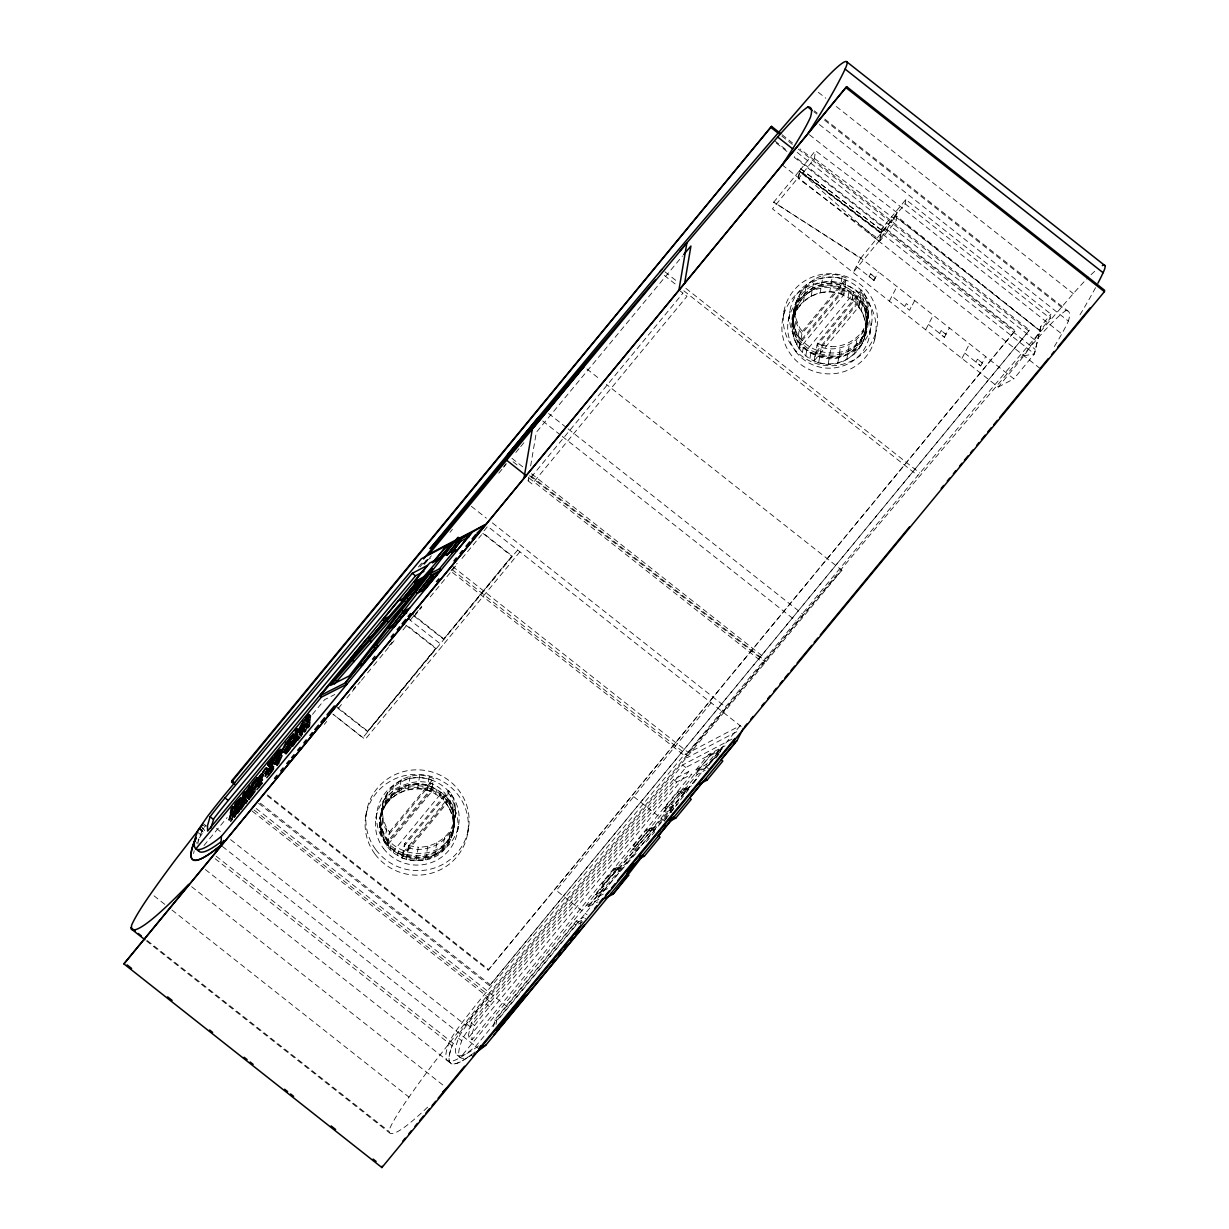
<?xml version="1.0" encoding="UTF-8"?>
<svg xmlns="http://www.w3.org/2000/svg" width="1229" height="1229" viewBox="0 0 1229 1229"><rect width="100%" height="100%" fill="white"/><g stroke="black" fill="none" stroke-linecap="round" stroke-linejoin="round"><path stroke-width="0.75" stroke-dasharray="5 3.75" d="M454.346 821.279L453.286 811.923L449.783 803.151L447.033 799.48L402.574 853.372L401.806 857.888C477.052 880.456 467.819 751.103 395.846 788.572C374.876 804.027 373.339 842.28 397.658 855.399C422.039 871.008 456.082 850.284 454.423 821.525L450.551 830.097L448.262 843.632M381.128 812.215C373.708 858.81 447.464 870.409 454.622 823.753M453.47 830.527C455.252 817.746 449.922 804.734 439.951 796.607L440.719 792.091C474.609 817.761 440.228 871.238 402.574 853.372M867.213 320.769L866.153 311.413L862.65 302.641L859.901 298.97L815.441 352.861L814.074 360.988C848.148 376.688 877.829 335.532 865.37 304.546C854.769 275.188 808.774 273.652 796.699 302.641C783.718 327.651 797.314 363.892 828.238 363.83C844.277 364.214 859.67 353.614 864.386 338.175C866.998 322.459 873.22 303.594 861.421 289.936L817.377 343.337L814.474 360.496M793.995 311.72C786.575 358.3 860.331 369.898 867.49 323.242M865.738 333.627C867.505 320.846 862.174 307.834 852.219 299.707L853.587 291.58C887.492 317.251 853.11 370.728 815.441 352.861M798.497 178.651L799.357 171.108L815.411 150.645L897.247 212.817L896.371 220.36L880.379 240.531L798.497 178.651L814.489 158.495L815.411 150.645M880.379 240.531L882.007 228.471L905.834 199.574L1050.949 314.148L1050.242 318.388L1040.133 330.647L895.004 216.074L905.112 203.83L905.834 199.574M452.887 830.543C444.376 862.912 394.033 864.187 382.864 833.17C370.098 804.089 404.525 773.287 432.408 787.113L431.656 791.63L387.196 845.521C361.126 812.139 406.845 764.146 440.32 792.567L439.552 797.083C420.917 780.676 387.965 790.416 381.328 814.458C379.93 788.035 409.426 766.619 433.53 778.587L431.241 792.137M383.617 800.909C380.667 812.108 381.436 825.058 389.101 834.245L433.146 780.845C414.188 771.582 389.086 782.873 383.248 803.167M452.134 835.059C455.022 820.465 459.416 802.998 448.554 790.447L404.51 843.847L402.221 857.381M865.769 330.048C857.243 362.417 806.9 363.676 795.747 332.66C782.965 303.578 817.393 272.792 845.291 286.618L843.908 294.73L799.449 348.637C783.656 328.097 795.025 292.456 821.172 286.971C843.447 281.364 867.582 299.799 866.829 323.027M843.509 295.237L846.397 278.077C810.249 260.241 777.896 311.613 800.832 340.51L845.291 286.618M864.386 338.175C867.182 323.15 872.267 305.161 861.053 292.195L816.993 345.595C835.966 354.858 861.053 343.567 866.906 323.273M868.734 311.736L867.29 321.015L863.434 329.587L860.53 346.747M337.867 708.273L367.486 731.532L435.957 648.175L406.707 625.085M365.689 816.747L366.457 812.231M375.905 818.345L377.042 811.586M379.884 823.722L382.173 810.188L383.233 819.528L386.736 828.315L389.485 831.987L387.196 845.521M385.199 805.886L387.488 792.336M380.944 833.078L383.233 819.528M391.206 798.589L393.495 785.054M384.447 841.85L386.736 828.315M386.782 846.028L387.166 843.77L432.04 789.371C476.698 808.206 445.62 875.632 402.19 855.63C357.516 836.795 388.61 769.369 432.04 789.371M398.964 793.089L401.253 779.555M390.146 849.469L390.914 844.953M393.51 852.911L393.894 850.652L440.335 794.349M407.92 789.74L410.209 776.206M397.658 855.399L398.426 850.883M367.486 731.532L435.957 648.175M417.476 788.788L419.765 775.238M406.476 859.24L408.765 845.69L404.51 843.847M413.989 616.006L443.623 639.28L512.078 555.923L482.828 532.818M426.985 790.278L429.274 776.728M415.986 860.73L418.275 847.196C431.102 847.334 443.561 840.897 450.551 830.097M435.803 794.118L436.572 789.602M425.541 859.778L427.83 846.228M443.316 800.048L444.084 795.532M434.498 856.429L436.802 842.879M401.806 857.888L446.265 803.996L448.554 790.447M446.68 803.489L447.064 801.231L402.19 855.63M455.867 812.246L453.578 825.796L452.518 816.44L449.015 807.668L451.304 794.118M442.256 850.929L444.545 837.379M452.518 816.44L454.807 802.906M457.557 831.173L458.709 824.398M443.623 639.28L512.078 555.923M467.773 832.77L468.526 828.254M528.762 477.113L528.132 480.846L682.955 293.147M530.651 465.914L536.336 432.301L682.494 255.97M267.354 795.824L488.19 970.157L1015.154 330.616L794.318 156.283M258.582 803.336L489.572 985.689L1029.518 330.063L800.033 148.893M493.612 1026.645L494.765 1019.87L576.293 921.043L583.929 917.157M496.055 1024.356L497.192 1017.658L574.481 923.962L585.542 918.432M580.365 926.159L581.317 920.49M800.663 168.865L882.76 231.067L800.663 168.865L798.266 177.575L772.457 208.853L998.209 387.058L1024.003 355.78A110.994 12.029 -51.7 0 0 1040.087 330.908L895.726 215.413L860.607 258.367L773.609 202.078L860.684 257.906L1013.864 378.839L1034.419 353.906L1040.84 326.392L1050.949 314.148M783.395 315.838L784.763 307.711M788.158 321.46L789.909 311.075M796.5 300.398L793.596 317.558L797.452 308.986L800.356 291.826M792.152 326.837L795.04 309.677L796.1 319.018L799.603 327.805L802.353 331.477L799.449 348.637M793.212 336.178L796.1 319.018M797.452 308.986L803.474 301.689L806.362 284.544M796.699 344.95L799.603 327.805M799.05 349.128L800.033 343.26L844.907 288.861C889.566 307.696 858.487 375.122 815.057 355.12C770.399 336.285 801.477 268.859 844.907 288.861M803.474 301.689L811.217 296.189L814.12 279.044M802.414 352.569L803.781 344.443M805.763 356.011L806.762 350.142L853.203 293.839M811.217 296.189L820.173 292.84L823.077 275.695M809.911 358.499L811.294 350.373M820.173 292.84L829.744 291.887L832.647 274.728M818.729 362.34L821.633 345.195L817.377 343.337M852.219 299.707L839.253 293.378L842.157 276.233M828.238 363.83L831.142 346.686C843.97 346.824 856.429 340.387 863.434 329.587M848.056 297.218L849.439 289.092C829.959 276.94 801.339 287.079 794.963 309.431M837.809 362.878L840.697 345.718M851.82 300.183L853.587 291.58M860.607 258.367L853.08 272.5L878.889 241.222A169.832 18.42 -51.7 0 0 895.726 215.413M855.568 303.148L856.951 295.021M846.766 359.529L849.669 342.384M814.074 360.988L858.533 307.096L861.421 289.936M858.933 306.605L859.931 300.736L815.057 355.12M865.831 328.896L864.77 319.54L861.268 310.768L864.171 293.608M854.508 354.029L857.412 336.869M864.77 319.54L867.674 302.395M869.825 334.273L871.576 323.888M893.713 218.224L895.004 216.074M874.587 339.88A47.163 45.995 9.6 0 0 816.532 283.377A47.163 45.995 9.6 0 0 795.854 360.327A47.163 45.995 9.6 0 0 874.587 339.88L875.97 331.753A47.163 45.995 9.6 0 0 817.899 275.25A47.163 45.995 9.6 0 0 797.237 352.201A47.163 45.995 9.6 0 0 875.97 331.753M488.19 970.157L1015.154 330.616M489.572 985.689L1029.518 330.063M1024.003 355.78L1034.419 353.906L1040.84 326.392M897.247 212.817L881.239 232.988L878.889 241.222L799.357 171.108L881.239 232.988L1034.419 353.906M379.976 818.99C383.31 795.777 410.655 781.951 431.656 791.63M792.244 322.09C795.562 298.893 822.908 285.067 843.908 294.73M197.808 843.954A267.123 28.958 -51.7 0 1 198.791 839.73L200.573 834.368A28.129 3.042 -51.7 0 1 201.203 832.847L204.321 827.685M478.419 1045.894A267.123 28.958 -51.7 0 1 456.773 1043.39L458.74 1037.522A19.049 2.059 -51.7 0 1 466.068 1026.077L468.817 1022.482A109.98 11.921 -51.7 0 1 485.762 1001.097L682.587 764.976L732.023 739.09M471.875 1055.035A267.123 28.958 -51.7 0 1 459.999 1045.94L461.966 1040.072A19.049 2.059 -51.7 0 1 469.294 1028.627L472.044 1025.017A109.98 11.921 -51.7 0 1 488.988 1003.647L685.813 767.51L724.127 747.462M471.337 1022.912L468.449 1035.064L468.833 1037.276L472.059 1039.826L691.819 774.162L688.593 771.612L673.523 779.509L485.701 1004.754A89.318 9.678 -51.7 0 0 471.951 1022.113L471.337 1022.912L474.517 1025.616L471.921 1034.511L472.059 1039.826M474.517 1025.616L475.162 1024.663A89.318 9.678 -51.7 0 1 488.927 1007.304L676.749 782.059L691.819 774.162M427.615 1107.145A205.397 22.276 -51.7 0 1 389.347 1132.708L389.593 1128.929A79.347 8.603 -51.7 0 1 408.98 1097.113A172.536 18.712 -51.7 0 1 433.391 1063.484L478.849 1005.752L803.597 614.807A251.085 27.222 -51.7 0 1 841.896 570.256L606.404 384.354M381.712 812.2C391.974 772.826 456.22 782.919 453.962 823.538M454.039 823.783C448.186 844.077 423.099 855.369 404.126 846.105L448.17 792.705L450.92 796.377L454.423 805.164L455.483 814.504M452.502 832.801C442.24 872.191 378.01 862.082 380.268 821.479M796.115 302.657C801.969 282.363 827.056 271.071 846.028 280.335L801.969 333.735L799.219 330.063L795.731 321.276L794.671 311.936M865.385 332.306C855.123 371.68 790.877 361.572 793.135 320.969M869.041 276.709L870.608 273.821L875.432 277.631L873.88 280.535L869.164 276.586M873.88 280.535L878.412 271.916M889.366 301.136L896.955 286.557M914.699 300.552L909.583 310.276L891.962 296.143M925.637 329.787L933.241 315.192M928.433 324.425L944.44 337.284L939.601 333.458L941.168 330.555L946.007 334.38L941.168 330.555M944.44 337.284L949.356 327.913M961.923 358.422L969.512 343.828M964.719 353.061L980.727 365.919L975.887 362.109L977.439 359.206L982.278 363.016L977.439 359.206M980.727 365.919L985.643 356.564M198.053 840.19L198.76 838.977M199.513 837.702L204.383 830.374M205.796 825.55L205.043 826.641L201.817 824.091M665.442 819.328L677.102 804.288M680.528 799.864L691.435 785.792M693.617 782.981L697.55 777.896L595.619 894.681L598.2 896.709L603.316 894.113M715.923 758.047L720.609 751.994M882.837 230.606L881.316 232.527L799.495 170.355M423.298 563.957L428.184 558.043M503.782 466.39L506.225 463.425M424.374 563.374L429.244 557.459M449.983 532.341L452.41 529.376M498.759 473.196L502.415 468.771M503.629 467.281L506.071 464.332M515.827 452.502L519.483 448.063M520.712 446.588L525.582 440.673M203.983 845.506L227.135 817.515M312.443 714.402L324.625 699.67L334.826 694.508M324.318 724.357L326.76 721.408M353.261 689.285L355.673 686.366M388.917 646.055L392.573 641.615M410.302 620.138L413.927 615.744M415.141 614.27L418.766 609.876M419.396 609.108L421.824 606.158M451.089 570.702L457.173 563.312M483.996 530.805L487.652 526.365L741.917 727.092M338.236 708.426L341.908 703.987M346.793 698.072L360.22 681.788M361.449 680.313L366.334 674.383M367.548 672.908L372.433 666.978M373.662 665.503L378.547 659.589M379.761 658.099L395.63 638.865M402.958 629.97L406.784 625.192M414.373 616.175L421.701 607.295M430.242 596.925L457.111 564.357M461.996 558.442L481.538 534.753M773.548 202.401L799.418 170.8L881.239 232.988M517.639 550.039L362.816 737.738L333.489 714.587M519.898 551.821L365.197 739.366L332.829 714.064M389.485 831.987L433.53 778.587M802.353 331.477L846.397 278.077M432.408 787.113L387.965 841.005L385.215 837.333L381.712 828.561L380.652 819.221M711.13 702.788L556.307 890.487L587.093 914.791M452.549 566.385L688.025 752.286L823.968 587.646A2310.259 250.486 -51.7 0 1 911.334 483.197L940.293 448.908A2310.259 250.486 -51.7 0 1 1055.004 314.762L1073.316 293.608A72.542 7.866 -51.7 0 1 1088.833 276.894M688.025 752.286A191.156 20.724 -51.7 0 0 726.354 707.612L765.068 660.695A2468.585 267.645 -51.7 0 1 913.685 483.243L938.249 454.315A2468.585 267.645 -51.7 0 1 1035.678 340.694A73.31 7.942 -51.7 0 1 1065.835 310.645L824.336 119.996M841.896 570.256L487.667 996.98A116.54 12.643 -51.7 0 0 465.453 1025.017A29.404 3.195 -51.7 0 0 455.222 1039.626L452.118 1045.802A275.311 29.849 -51.7 0 0 449.753 1062.348L451.381 1063.761A275.311 29.849 -51.7 0 0 472.289 1054.098M468.833 1037.276L688.593 771.612M603.47 884.926L618.187 868.442L603.47 884.926L601.857 883.651L614.7 868.135L616.574 867.167L618.832 869.21L621.951 867.628L620.338 866.353L617.219 867.951M633.227 845.721L646.07 830.189L651.124 827.593L652.722 828.868L638.588 845.076L634.84 846.996L633.227 845.721L636.975 843.801L651.124 827.593M664.612 807.791L677.456 792.259L685.705 787.973L687.318 789.248L673.108 805.533L666.226 809.051L664.612 807.791L671.495 804.258L685.705 787.973M695.998 769.846L708.826 754.329L720.332 748.307L721.945 749.582L710.439 755.605L697.611 771.121L695.998 769.846L706.153 764.546L720.332 748.307M711.345 754.145L460.322 1057.601L457.096 1055.066M634.84 846.996L647.683 831.465L652.722 828.868M666.226 809.051L679.069 793.535L687.318 789.248M603.147 888.183L601.534 886.908L603.086 886.124L604.699 887.384L587.447 907.156L585.834 905.881L601.15 898.138M618.832 869.21L634.517 850.253L639.218 847.841L637.605 846.566L632.904 848.978L634.517 850.253M650.202 831.28L656.501 828.039L654.888 826.764L648.589 830.005L650.202 831.28L665.903 812.323L672.171 809.097M689.484 787.144L679.975 792.075L681.588 793.35L697.273 774.393L705.231 770.245M582.93 921.765L576.094 925.222L498.805 1018.918L497.192 1017.658M418.413 566.968L423.175 561.223M419.995 566.861L424.589 561.3L432.577 557.121M424.235 564.449L431.379 555.815M601.857 883.651L616.574 867.167M697.611 771.121L707.766 765.821L720.762 750.934M697.273 774.393L695.66 773.118L706.798 767.311L720.409 751.718M678.7 802.614L587.447 907.156L597.663 901.978M598.2 896.709L637.375 851.835L634.794 849.792M646.008 841.942L650.94 836.288M652.184 834.86L654.642 832.033L652.061 830.005M664.505 820.757L666.963 817.93M870.608 273.821L875.325 277.769M904.867 306.328L906.311 303.563L911.027 307.511M998.209 387.058L1013.864 378.839M736.755 731.716L687.119 757.709L451.627 571.792M725.033 745.849L721.715 747.585L710.193 762.441L713.143 760.905M681.588 793.35L687.933 790.063M595.619 894.681L607.587 888.613M829.744 291.887L839.253 293.378M821.633 345.195L831.142 346.686M408.765 845.69L418.275 847.196M405.877 625.162L435.88 648.635M814.489 158.495L896.371 220.36M799.357 171.108L881.085 233.525M818.33 92.313L825.827 98.243M836.319 106.524L1073.316 293.608M814.305 110.81L817.3 113.176M824.797 119.09L1067.786 310.922M813.844 111.716L816.839 114.082M819.39 124.544L1068.37 321.107A160.461 17.39 -51.7 0 1 1053.176 348.406M905.112 203.83L1050.242 318.388M809.45 134.744L1062.931 334.856M894.958 216.35L1040.087 330.908M782.028 134.683L792.521 142.979M781.798 136.035L792.306 144.331M798.297 149.062L1029.287 331.415M797.191 152.411L1035.678 340.694M774.792 140.859L788.311 151.536M776.144 142.948L788.158 152.442M794.164 157.189L1015 331.523M882.007 228.471L1035.187 349.389M782.136 164.84L1040.133 368.516M856.26 266.401L874.003 280.396M849.439 289.092L853.187 292.056M664.889 271.778L676.887 281.257M685.89 288.354L919.876 473.073M664.305 275.419L677.809 286.08M683.816 290.812L917.802 475.546M678.93 289.967L686.98 296.343L532.157 484.026L526.78 479.786M586.909 368.961L600.413 379.623M548.61 413.512L566.6 427.707M568.105 428.906L803.597 614.807M542.742 421.009L560.747 435.22M562.237 436.403L796.238 621.121M511.955 458.325L523.953 467.803M531.45 473.718L765.452 658.437M513.077 461.766L519.068 466.498M531.066 475.976L765.068 660.695M529.422 475.7L764.914 661.601M529.038 477.958L764.53 663.86M471.368 506.317L486.361 518.162M492.368 522.893L726.354 707.612M482.751 533.278L512.001 556.368M708.826 754.329L710.439 755.605M706.153 764.546L707.766 765.821M706.798 767.311L708.411 768.586M452.011 569.534L687.503 755.451M682.587 764.976L685.813 767.51M673.523 779.509L676.749 782.059M677.456 792.259L679.069 793.535M671.495 804.258L673.108 805.533M673.738 808.298L672.125 807.023L664.29 811.048L665.903 812.323M669.298 810.264L671.879 812.292M411.454 613.348L443.7 638.819M407.982 618.433L442.548 645.594M633.718 796.638L665.964 822.093M646.07 830.189L647.683 831.465M636.975 843.801L638.588 845.076M617.526 869.579L620.107 871.622M614.7 868.135L616.313 869.41M602.456 883.344L604.069 884.619M600.259 889.35L602.84 891.394M335.333 705.615L367.563 731.086M576.293 921.043L577.907 922.318M574.481 923.962L576.094 925.222M267.507 794.917L488.343 969.251M260.318 803.167L489.803 984.337M256.154 808.482L508.145 1007.411M254.05 810.003L488.051 994.722M252.175 811.079L487.667 996.98A120.304 13.043 -51.7 0 0 465.453 1025.017L229.961 839.115M487.191 999.361L490.402 1001.896M486.223 1004.124L489.449 1006.659M494.765 1019.87L496.378 1021.145M467.297 1024.464L470.523 1026.998M216.458 828.454L222.464 833.185M202.57 823L207.102 826.595M200.435 826.134L203.661 828.684M202.293 828.361L204.552 830.143M199.344 827.87L202.57 830.405M199.236 828.039L202.462 830.589M222.388 846.412L477.804 1048.045M201.08 830.082L203.231 832.018M198.852 828.684L201.986 831.388M197.301 832.002L200.527 834.537M458.509 1038.213L461.735 1040.763M216.166 856.214L453.148 1043.298M215.136 858.702L452.118 1045.802A277.447 30.08 -51.7 0 0 471.429 1054.712M205.381 869.564L451.381 1063.761M191.632 886.693L443.623 1085.622M153.994 895.818L165.992 905.297M171.983 910.028L408.98 1097.113M147.28 940.584L388.779 1131.218M146.359 940.876L389.347 1132.708M858.533 307.096L861.268 310.768M446.265 803.996L449.015 807.668M193.598 853.556A277.447 30.08 -51.7 0 1 194.213 850.729M196.64 843.186A38.452 4.163 -51.7 0 1 197.193 841.896M475.177 1051.855A277.447 30.08 -51.7 0 1 472.842 1053.652M1065.835 310.645A213.385 23.136 -51.7 0 1 1068.37 321.107M1091.045 274.728A72.542 7.866 -51.7 0 1 1096.836 269.458M1095.546 287.694A309.969 33.613 -51.7 0 1 1078.494 317.205M740.15 725.709L475.654 1046.34A277.447 30.08 -51.7 0 1 448.892 1043.252A29.404 3.195 -51.7 0 1 462.227 1022.467A120.304 13.043 -51.7 0 1 484.441 994.43L683.892 755.159L740.15 725.709M797.483 341.109A41.325 40.296 9.6 0 0 868.58 333.981A41.325 40.296 9.6 0 0 826.195 277.355A41.325 40.296 9.6 0 0 797.483 341.109M384.6 841.619A41.325 40.296 9.6 0 0 455.698 834.476A41.325 40.296 9.6 0 0 413.313 777.865A41.325 40.296 9.6 0 0 384.6 841.619M383.463 848.379A41.325 40.296 9.6 0 0 454.561 841.25A41.325 40.296 9.6 0 0 412.176 784.64A41.325 40.296 9.6 0 0 383.463 848.379M795.716 351.494A41.325 40.296 9.6 0 0 866.814 344.35A41.325 40.296 9.6 0 0 824.429 287.74A41.325 40.296 9.6 0 0 795.716 351.494M375.137 854.293A51.664 50.374 9.6 0 0 464.009 845.383A51.664 50.374 9.6 0 0 411.039 774.608A51.664 50.374 9.6 0 0 375.137 854.293M375.905 849.777A51.664 50.374 9.6 0 0 464.777 840.866A51.664 50.374 9.6 0 0 411.792 770.091A51.664 50.374 9.6 0 0 375.905 849.777"/><path stroke-width="1.5" d="M476.898 533.325L485.394 524.583L472.458 532.019L221.374 836.396L220.897 845.229A275.311 29.849 -51.7 0 1 193.383 860.1L191.77 858.687A275.311 29.849 -51.7 0 1 194.136 842.126L196.271 837.563M236.275 804.396L239.624 807.084L239.117 811.201L237.704 812.922L236.091 811.647L237.504 809.942L238.011 805.809L237.535 807.745L235.922 806.47L236.275 804.396L237.643 802.737L240.561 804.073L242.251 802.03L239.225 800.709L240.915 797.544L234.908 804.196L234.171 808.605L235.922 806.47M301.428 727.061L302.841 725.34L303.363 721.208L304.976 722.483L304.454 726.616L303.041 728.336L301.428 727.061L301.827 724.019L299.154 729.811L298.155 731.025L296.588 730.379L295.897 733.759L293.132 736.832M306.344 726.493L307.757 724.772L308.264 720.64L309.877 721.915L309.37 726.047L307.957 727.752L306.344 726.493L306.743 723.451L303.071 730.441L301.489 729.811L299.384 734.911L300.368 730.226L302.088 728.136L303.717 729.012L308.264 720.64M236.091 811.647L236.49 808.621L233.817 814.412L232.819 815.61L231.236 814.981L229.132 820.081L230.115 815.395L231.835 813.291L233.449 814.182L236.306 807.883L239.256 804.012L240.561 804.073M237.704 812.922L238.103 809.896M303.041 728.336L303.44 725.294L299.768 732.284L296.588 730.379M123.899 963.889L846.658 86.644L1104.641 290.305L1104.41 291.657L381.896 1167.55L123.899 963.889L846.658 86.644M234.585 784.394L231.59 782.028L231.82 780.676L771.535 126.387L780.523 133.5M232.865 806.654L231.144 808.759L230.391 813.168L232.127 811.079L232.865 806.654L234.478 807.929L233.74 812.338L232.004 814.443M246.353 793.535L244.74 792.259L242.989 794.395L242.236 798.804L247.582 790.693L247.244 792.751L248.857 794.026M244.74 792.259L244.417 794.164L249.748 786.207L251.361 787.482L250.608 791.891L248.995 790.616L249.748 786.207M243.849 800.079L245.969 795.885C258.351 779.616 254.403 791.338 247.09 798.312L247.828 793.903M249.195 796.638L248.704 799.587L254.925 791.522L255.048 788.665M259.857 784.425C264.189 781.26 258.136 779.14 257.399 784.179L257.122 785.792L260.287 781.967L261.9 783.242L256.907 789.648M261.746 773.717L258.213 778.372L261.746 773.717L263.283 775.438L257.475 783.749L260.01 780.661M259.826 779.647L258.274 777.926M260.287 781.967L261.823 783.687M260.917 778.034L262.453 779.77L255.294 788.373L256.031 783.964L260.917 778.034L262.453 779.77M262.991 772.211C268.921 760.183 269.228 777.972 262.991 772.211L266.463 768.002M267.692 764.822L273.729 757.141L271.578 760.106L270.902 764.054L269.151 766.189L269.827 762.226L267.692 764.822L269.305 766.097L267.768 764.361M267.615 770.291L267.384 771.674L270.457 767.142L268.03 769.769M268.921 773.41L268.629 775.069L270.81 772.396M273.299 763.04L275.542 762.579L275.281 764.146L276.955 762.103L280.412 754.406L282.025 755.681L278.568 763.378L276.894 765.421L277.155 763.854L274.912 764.315L273.299 763.04L276.494 760.843L280.412 754.406M280.765 754.084L281.011 752.655M283.96 751.549C281.933 753.561 289.23 746.295 287.463 743.714L285.85 742.439C287.617 745.02 280.32 752.286 282.347 750.274M287.279 741.563L293.454 733.836L291.503 737.216L292.994 735.864L292.256 737.938L286.941 744.021L291.089 739.059L291.427 737.953L289.721 739.612L291.78 735.894L287.263 741.717L288.876 742.977L290.536 740.887M307.573 720.01C303.041 723.297 306.513 715.954 308.863 714.525L310.476 715.8L309.739 720.209L308.064 722.237M306.467 721.408L307.081 717.306L304.853 720.133M304.93 719.687L306.543 720.962L308.126 718.95L308.863 714.525M381.896 1167.55L382.111 1166.198M524.092 477.666L532.311 429.121L686.888 242.866L678.93 289.967M661.893 269.412L659.804 271.87M684.553 283.73L690.928 246.046L683.708 254.541M231.59 782.028L771.535 126.387M230.745 821.356L232.849 816.256L231.236 814.981M296.081 736.755L298.201 731.654M301.981 731.501L300.997 736.186L303.102 731.086L301.489 729.811M303.363 721.208L298.801 729.58L297.172 728.705L295.452 730.794L295.083 735.326L293.116 738.491M210.712 828.3L213.954 818.453A89.318 9.678 -51.7 0 1 227.718 801.078L415.525 575.848L423.897 571.454M253.666 792.336L250.532 797.006L251.131 793.504L252.851 791.43M282.532 752.056L275.803 761.35M294.607 737.861L293.639 737.922M210.113 816.701L207.486 825.75L207.624 831.065L427.385 565.401L412.299 573.298L224.492 798.543A89.318 9.678 -51.7 0 0 210.727 815.902L210.113 816.701L213.308 819.359M258.751 781.229L258.259 782.274M144.853 939.693L131.349 929.032L131.595 925.268A79.347 8.603 -51.7 0 1 150.983 893.452A172.536 18.712 -51.7 0 1 175.409 859.824L202.355 824.92M223.663 840.513L220.897 845.229A277.447 30.08 -51.7 0 1 194.136 842.126L195.964 838.117M295.206 737.17L293.823 740.426L295.928 737.876L295.206 737.17L298.079 739.72L299.753 737.707L296.189 735.28L291.073 744.989L296.081 738.03L298.079 739.72M296.819 738.445L295.436 741.702L297.541 739.151M240.392 806.424L243.757 801.462L245.754 803.151L247.428 801.139L243.864 798.712L238.749 808.421L240.392 806.424L242.005 807.699L240.362 809.696L242.42 805.103M242.005 807.699L245.37 802.737M296.112 738.614L292.686 746.264L297.695 739.305M235.062 815.457L236.49 812.308M232.849 816.256L234.432 816.886L237.427 811.34M303.102 731.086L304.684 731.716L307.68 726.17M1097.958 283.131A309.969 33.613 -51.7 0 0 1101.568 276.003L1103.104 272.73L845.106 69.07L843.57 72.327A309.969 33.613 -51.7 0 1 807.945 133.562M278.107 762.118L280.366 757.678M476.437 1052.178A267.123 28.958 -51.7 0 0 481.645 1048.445L485.808 1045.157L736.893 740.78L743.376 728.244M195.81 838.408L195.165 839.637A38.452 4.163 -51.7 0 0 194.136 842.126M485.808 1045.157L478.88 1048.89L480.739 1045.756M294.315 738.46L289.721 744.405M271.163 771.92L271.916 770.23L270.657 771.32M257.767 783.042L253.159 788.557M282.516 749.69L285.85 742.439M284.129 750.965L288.861 746.694L284.314 752.486L288.2 748.492L290.49 744.605L286.219 748.108L290.674 742.623L284.836 750.274M472.458 532.019L459.677 538.701L458.064 537.426L345.303 682.94L319.786 695.844L321.399 697.12L346.916 684.215L345.303 682.94L360.988 663.921L362.601 665.181M361.034 665.98L375.152 647.76L378.302 646.162L376.688 644.887L373.539 646.5L375.152 647.76M390.469 628.019L431.548 575.018L441.073 570.072L439.46 568.797L429.935 573.743L431.548 575.018M446.788 555.339L459.677 538.701L457.203 541.543M402.559 612.764L391.037 627.635L394.893 625.684L407.751 610.106L402.559 612.764L404.172 614.039L406.768 612.703M430.734 576.416L419.212 591.287L426.279 587.631L439.122 572.053L430.734 576.416L432.347 577.691L437.386 575.08M447.371 554.955L458.878 540.099L470.507 534.016L457.664 549.593L451.78 552.651M423.759 588.399L433.161 576.278M453.086 550.561L461.29 539.977M393.802 627.42L404.172 614.039M421.977 591.072L432.347 577.691M452.441 551.775L460.491 541.374L468.802 537.027M628.741 870.531L630.907 867.735M634.164 863.895L627.22 872.851L627.942 872.482M658.421 835.904L660.034 837.164L644.349 856.198L641.215 857.796L612.964 894.236L604.453 898.537M657.669 836.565L661.187 832.002M663.537 828.976L665.888 825.949M671.756 818.391L669.421 821.402L675.735 818.145L691.266 799.311L689.653 798.036M255.801 779.847L257.245 777.773L251.761 784.056L251.238 785.423L255.432 781.828L250.885 787.635L257.138 779.954L252.805 783.365L254.833 780.415L255.678 779.678L257.414 781.122L258.935 779.171L257.322 777.896M291.749 746.049L285.927 753.761L290.474 747.969L289.307 748.937M239.855 802.875L237.965 805.225L240.638 800.755M507.454 454.776L565.985 383.97A2310.259 250.486 -51.7 0 1 653.336 279.536L682.295 245.247A2310.259 250.486 -51.7 0 1 797.006 111.102L815.319 89.947A72.542 7.866 -51.7 0 1 845.106 69.07M538.241 417.445L430.042 548.626A191.156 20.724 -51.7 0 0 468.372 503.951L507.07 457.034A2468.585 267.645 -51.7 0 1 655.702 279.582M423.559 558.965L545.599 411.131A251.085 27.222 -51.7 0 1 583.913 366.595L429.121 554.033L485.394 524.583M352.784 659.19L351.171 657.914L367.01 638.757L371.696 636.376M387.304 619.631L384.155 621.259L382.542 619.984L398.227 601.012L406.123 596.925L407.736 598.2M421.87 580.027L415.525 583.329L413.927 582.054L429.612 563.082L440.75 557.275M321.399 697.12L195.887 848.84L199.113 851.39M369.821 638.588L384.155 621.259M401.053 600.827L417.952 580.411M432.424 562.897L446.91 545.384L449.061 547.089M371.711 636.653L383.248 622.719M401.791 600.29L414.619 584.774L421.224 581.348M455.867 541.682L446.004 546.844L433.176 562.36L441.641 557.951M406.907 597.34L416.232 586.049L414.619 584.774M438.277 559.395L447.617 548.119L450.905 546.398M271.763 762.748L274.144 759.86M309.216 717.337L310.476 715.8M247.244 792.751L248.995 790.616M278.23 755.267L279.966 753.193M246.03 795.44L248.197 792.828M261.055 777.803L263.359 774.992M245.754 803.151L244.141 801.876L245.815 799.864M296.466 738.445L298.14 736.432M243.112 805.133L245.216 802.583L244.494 801.876M261.9 783.242L258.735 787.067L259.012 785.454L257.399 784.179M266.801 777.65L273.068 769.631L273.606 768.156L272.331 769.124L273.606 766.543L272.485 767.372M376.688 644.887L392.374 625.868L393.987 627.143M439.46 568.797L455.145 549.778L456.758 551.038M372.571 659.19L374.922 656.363M436.51 581.686L438.845 578.859M274.559 778.372L277.001 775.407M280.658 770.982L283.1 768.017M286.756 763.593L289.184 760.643M291.626 757.678L294.069 754.729M297.725 750.289L300.168 747.34M303.824 742.9L306.251 739.95M309.908 735.51L312.35 732.561M314.793 729.611L318.449 725.171M320.877 722.222L324.533 717.782M326.975 714.832L334.288 705.968M391.175 637.006L393.587 634.072M397.213 629.678L399.625 626.759M402.037 623.825L405.662 619.447M408.074 616.512L410.486 613.594M453.947 560.9L456.358 557.981M459.984 553.588L462.396 550.669M466.021 546.275L469.647 541.881M472.059 538.963L475.684 534.569M402.805 1141.111L405.247 1138.162M408.904 1133.737L411.331 1130.788M414.987 1126.363L417.414 1123.398M419.857 1120.449L423.498 1116.024M425.941 1113.075L429.582 1108.65M432.024 1105.701L435.68 1101.276M438.108 1098.327L464.547 1066.265M472.919 1056.126L475.3 1053.238M478.88 1048.89L580.088 926.205M594.606 908.615L597.017 905.681M599.445 902.747L603.07 898.353M605.482 895.419L609.123 891.01M611.535 888.075L615.161 883.682M617.588 880.747L734.911 738.521M744.605 726.769L747.048 723.804M750.704 719.364L753.147 716.415M761.703 706.045L764.146 703.08M767.802 698.64L770.245 695.675M773.917 691.236L776.359 688.286M780.016 683.831L782.458 680.881M784.901 677.916L788.572 673.477M791 670.512L794.671 666.072M797.114 663.107L811.77 645.348M814.212 642.383L817.869 637.943M820.311 634.978L909.46 526.918M941.214 488.42L943.657 485.47M947.313 481.015L949.756 478.066M953.427 473.626L955.87 470.661M959.526 466.221L961.969 463.256M964.412 460.291L968.083 455.851M970.526 452.887L972.969 449.937M976.625 445.497L979.067 442.532M981.51 439.567L985.182 435.127M987.624 432.162L991.281 427.723M993.723 424.773L997.395 420.318M999.838 417.368L1038.904 369.99M1040.133 368.516L1048.337 358.561M1051.855 354.29L1054.205 351.448M1057.723 347.177L1090.123 307.895M496.808 1030.655L526.012 995.275M552.773 962.829L555.201 959.88M558.857 955.455L561.284 952.506M564.941 948.081L567.368 945.132M571.024 940.707L573.451 937.758M575.894 934.808L579.535 930.384M494.089 1034.695L498.959 1028.781M501.401 1025.816L505.073 1021.376M507.5 1018.411L584.389 925.207M629.125 871.069L640.801 856.905M659.328 834.445L672.186 818.852M690.56 796.592L703.572 780.814M722.099 758.354L734.942 742.777M627.036 873.942L628.649 875.217L612.964 894.236L611.351 892.976M699.178 784.225L707.121 780.092L722.806 761.074L721.193 759.799M291.488 741.993L290.612 742.977M458.064 537.426L319.786 695.844L337.038 676.088M334.472 684.015L418.244 588.046M257.245 780.369L258.935 779.171M255.048 786.145L254.004 786.683M241.821 799.265L242.528 798.804L240.838 801.984L239.225 800.709M291.58 744.282L292.364 744.037L290.751 742.762M221.374 836.396L217.21 839.684A267.123 28.958 -51.7 0 1 195.565 837.179L197.347 831.833A28.129 3.042 -51.7 0 1 197.977 830.297L207.609 816.271A109.98 11.921 -51.7 0 1 224.554 794.886L421.363 558.765L458.079 539.546M733.698 742.454L736.893 740.78M444.007 555.585L455.145 549.778M413.927 582.054L423.437 577.108M425.372 589.09L417.461 593.177L415.848 591.917M382.542 619.984L388.84 616.743M409.687 608.109L403.373 611.366L401.76 610.091M670.957 818.499L674.122 816.87L675.735 818.145M351.171 657.914L354.29 656.317M387.673 628.249L392.374 625.868M359.421 664.705L360.988 663.921M627.082 876.016L628.649 875.217M299.753 737.707L296.189 735.28M247.428 801.139L243.864 798.712M846.95 61.942L1104.948 265.602M846.428 87.996L1104.41 291.657M680.267 250.655A2468.585 267.645 -51.7 0 1 777.696 137.018A73.31 7.942 -51.7 0 1 807.837 106.984L812.338 110.533M771.305 127.755L778.802 133.669M777.696 137.018L792.69 148.863M506.532 460.184L526.043 475.577M458.878 540.099L460.491 541.374M446.004 546.844L447.617 548.119M705.507 778.833L707.121 780.092M412.299 573.298L415.525 575.848M404.28 600.935L405.893 602.195M386.981 620.737L388.594 622.012M644.349 856.198L642.736 854.923L639.602 856.521L641.215 857.796M369.852 640.37L371.465 641.646M352.431 660.311L354.044 661.586M335.179 680.083L336.792 681.358M308.126 718.95L309.739 720.209M307.757 724.772L309.37 726.047M302.841 725.34L304.454 726.616M304.07 729.243L305.683 730.518M302.088 728.136L303.701 729.396M303.071 730.441L304.684 731.716M299.154 729.811L300.767 731.086M298.155 731.025L299.768 732.284M300.813 733.175L302.426 734.45M295.452 730.794L297.065 732.069M295.897 733.759L297.51 735.034M293.516 741.148L295.129 742.424M288.907 739.704L290.52 740.979M292.717 742.992L294.33 744.267M286.925 743.653L288.538 744.928M284.237 752.302L285.85 753.577M281.579 750.842L283.192 752.117M276.955 762.103L278.568 763.378M271.578 760.106L273.191 761.381L272.515 765.329L270.902 764.054M266.386 768.448L267.999 769.723M261.669 774.162L263.283 775.438M259.933 781.106L261.547 782.381M250.808 787.436L252.498 788.895M231.82 780.676L234.816 783.042M244.356 794.61L245.969 795.885M244.003 796.669L245.616 797.944M241.191 804.58L242.804 805.855M237.643 802.737L239.256 804.012M224.999 797.913L228.225 800.448M237.504 809.942L239.117 811.201M232.127 811.079L233.74 812.338M233.817 814.412L235.43 815.672M232.819 815.61L234.432 816.886M230.56 818.345L232.173 819.62M130.781 927.557L135.282 931.106M138.278 933.472L141.289 935.837M127.125 964.903L131.626 968.452M167.62 996.873L172.121 1000.421M209.621 1030.025L212.632 1032.391M244.125 1057.263L247.121 1059.628M250.117 1061.994L253.128 1064.36M284.621 1089.232L287.617 1091.598M290.628 1093.964L293.623 1096.329M331.123 1125.933L335.625 1129.482M373.124 1159.085L376.12 1161.466M220.437 842.234A267.123 28.958 -51.7 0 1 197.961 849.792M446.634 1087.988A205.397 22.276 -51.7 0 1 442.64 1092.135M188.636 884.327A205.397 22.276 -51.7 0 1 131.349 929.032M782.136 164.84A160.461 17.39 -51.7 0 0 810.387 117.431A213.385 23.136 -51.7 0 0 807.837 106.984M1102.336 265.602A72.542 7.866 -51.7 0 1 1103.104 272.73M236.598 802.491L236.352 803.95L239.209 799.633L236.598 802.491M249.518 792.229L248.919 795.747C252.022 793.98 253.788 785.454 249.518 792.229M265.94 771.966L265.187 776.375L271.455 768.371L271.993 766.896L270.042 768.601L271.993 765.283L265.94 771.966M267.308 772.135L267.016 773.794L270.303 768.955L267.308 772.135M274.943 755.666L274.19 760.075C279.613 755.712 286.311 740.903 274.943 755.666M276.617 753.991L276.033 757.494C279.121 755.743 280.888 747.217 276.617 753.991M242.881 800.601L241.498 803.858L243.603 801.308L242.881 800.601M432.47 568.628L349.328 675.889L330.524 685.413L432.47 568.628M374.353 649.173L362.785 664.106L376.366 648.144L374.353 649.173"/></g></svg>
